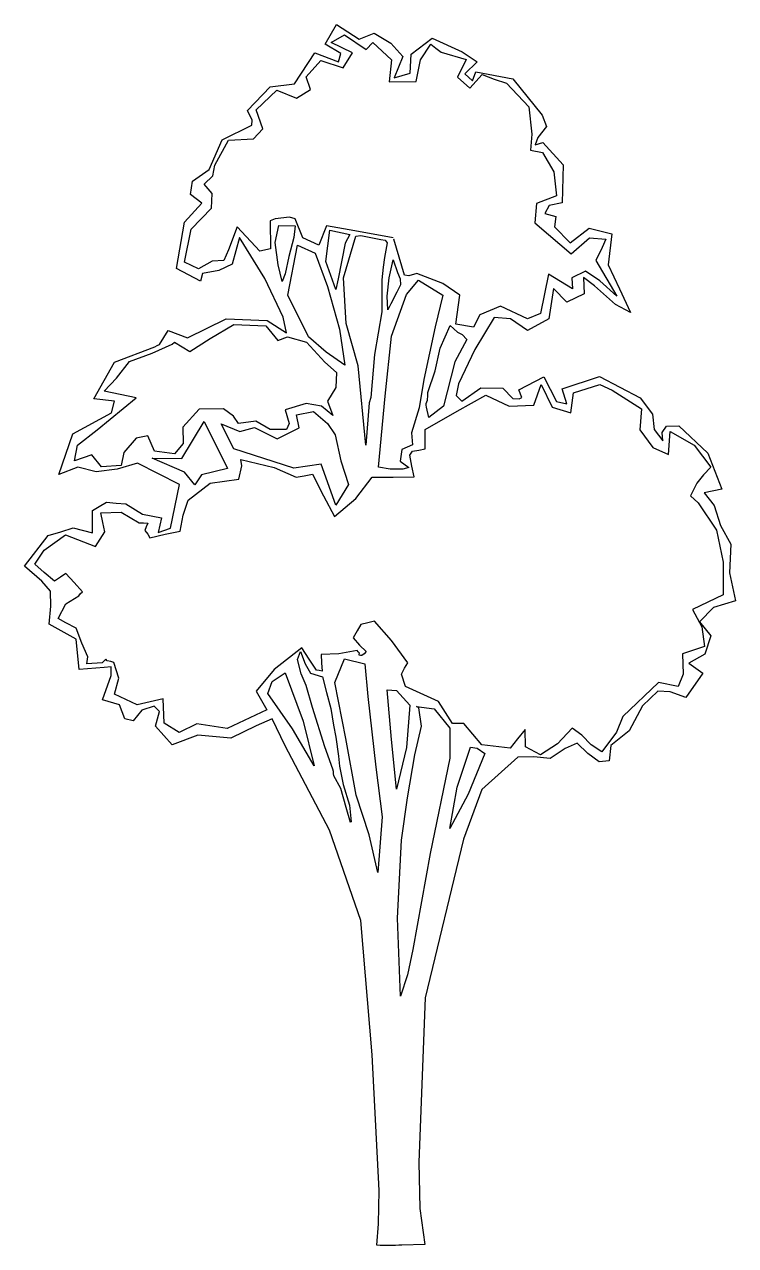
# Model space of a CAD drawing. Extents: x 8057 to 12865, y -19886 to -11620.
import ezdxf

# ---------------------------------------------------------------- set-up
doc = ezdxf.new("R2010")
doc.units = 0
doc.layers.get('0').update_dxf_attribs({"linetype": 'CONTINUOUS'})

msp = doc.modelspace()

# ---------------------------------------------------------------- linework, layer by layer
at = {"color": 0}
for points in [[(10439.4, -19882.4), (10451.7, -19737.4), (10454.8, -19512.1), (10408.5, -18595.4), (10331.4, -17685), (10118.4, -17073.9), (9819, -16502.9), (9732.6, -16320.8), (9624.6, -16367.1), (9451.8, -16450.5), (9229.5, -16431.9), (9056.7, -16496.8), (8942.5, -16370.2), (8970.3, -16271.5), (8933.3, -16234.4), (8849.9, -16262.2), (8791.3, -16333.2), (8735.7, -16320.8), (8698.7, -16225.2), (8584.5, -16191.2), (8643.1, -16027.6), (8643.1, -15969), (8596.9, -15972.1), (8427.1, -15987.5), (8405.5, -15780.7), (8223.4, -15678.9), (8235.8, -15558.5), (8232.7, -15456.7), (8174, -15388.8), (8056.8, -15286.9), (8217.2, -15080.1), (8303.7, -15055.4), (8387, -15027.7), (8516.6, -15061.6), (8516.6, -14910.4), (8562.9, -14882.6), (8612.3, -14854.8), (8677.1, -14861), (8741.9, -14864.1), (8856.1, -14935.1), (8982.6, -14959.8), (8961, -15058.5), (9044.4, -15030.8), (9106.1, -14734.5), (8822.2, -14589.4), (8683.3, -14629.5), (8541.3, -14648.1), (8417.8, -14617.2), (8288.2, -14666.6), (8383.9, -14391.9), (8646.2, -14249.9), (8664.8, -14169.7), (8525.9, -14154.2), (8664.8, -13907.3), (8939.4, -13802.4), (8954.9, -13793.1), (8970.3, -13787), (9028.9, -13691.3), (9158.6, -13740.7), (9420.9, -13614.1), (9698.7, -13623.4), (9828.3, -13706.7), (9806.7, -13601.8), (9683.2, -13339.5), (9510.4, -13061.7), (9461, -13243.8), (9371.5, -13287), (9260.4, -13305.5), (9248.1, -13358), (9084.5, -13271.6), (9140, -12959.8), (9257.3, -12830.2), (9180.2, -12771.6), (9192.5, -12682.1), (9306.7, -12601.8), (9393.1, -12401.2), (9593.7, -12302.5), (9596.8, -12268.5), (9566, -12203.7), (9717.2, -12043.2), (9883.8, -12021.6), (10019.6, -11811.7), (10180.1, -11873.5), (10195.6, -11817.9), (10090.6, -11753.1), (10167.8, -11620.4), (10319, -11719.1), (10420.9, -11679), (10535.1, -11746.9), (10615.3, -11836.4), (10556.7, -11981.5), (10664.7, -11950.6), (10670.9, -11821), (10812.8, -11713), (11016.5, -11805.6), (11118.4, -11873.5), (11035, -11953.7), (11087.5, -12003.1), (11109.1, -11941.4), (11359.1, -11987.7), (11556.6, -12234.6), (11587.5, -12311.7), (11528.8, -12385.8), (11510.3, -12435.2), (11562.8, -12419.7), (11698.6, -12571), (11692.4, -12827.1), (11606, -12845.6), (11575.1, -12901.2), (11649.2, -12919.7), (11640, -12990.7), (11748, -13098.7), (11874.5, -13000), (12028.8, -13037), (12004.1, -13246.9), (12081.3, -13410.4), (12155.4, -13570.9), (12053.5, -13515.4), (11911.5, -13388.8), (11837.5, -13333.3), (11840.6, -13444.4), (11723.3, -13499.9), (11633.8, -13407.4), (11602.9, -13614.1), (11457.9, -13691.3), (11343.7, -13614.1), (11232.6, -13604.9), (11102.9, -13820.9), (10991.8, -14052.4), (10976.4, -14132.6), (11013.4, -14169.7), (11143.1, -14080.2), (11291.2, -14083.3), (11359.1, -14151.2), (11402.3, -14154.2), (11420.8, -14145), (11399.2, -14092.5), (11569, -14006.1), (11655.4, -14172.8), (11723.3, -14188.2), (11692.4, -14086.3), (11945.5, -14003), (12220.2, -14148.1), (12303.5, -14259.2), (12315.9, -14361), (12374.5, -14438.2), (12368.3, -14382.6), (12399.2, -14339.4), (12482.5, -14336.3), (12677, -14521.5), (12772.6, -14765.3), (12652.3, -14790), (12720.2, -14876.4), (12763.4, -15012.2), (12834.4, -15138.8), (12825.1, -15333.2), (12865.2, -15521.5), (12717.1, -15567.8), (12621.4, -15663.4), (12698.6, -15759.1), (12658.4, -15882.6), (12550.4, -15944.3), (12643, -16012.2), (12528.8, -16175.8), (12423.9, -16138.7), (12340.5, -16132.6), (12235.6, -16231.3), (12146.1, -16401.1), (12022.7, -16499.8), (12010.3, -16604.8), (11942.4, -16610.9), (11865.3, -16555.4), (11794.3, -16484.4), (11714, -16521.4), (11612.2, -16589.3), (11501.1, -16577), (11393, -16580.1), (11149.2, -16799.2), (11025.8, -17135.6), (10766.5, -18209.7), (10723.3, -19320.7), (10729.5, -19635.5), (10763.4, -19879.3), (10609.1, -19882.4), (10587.5, -19882.4), (10565.9, -19885.5), (10544.3, -19885.5), (10522.7, -19885.5), (10504.2, -19885.5), (10482.6, -19885.5), (10461, -19885.5), (10439.4, -19882.4)], [(10550.5, -13064.8), (10291.2, -13018.5), (10099.9, -12984.5), (10047.4, -13114.2), (9939.4, -13064.8), (9886.9, -12935.2), (9849.9, -12925.9), (9751.1, -12935.2), (9717.2, -12950.6), (9720.3, -13138.8), (9649.3, -13154.3), (9495, -12990.7), (9436.3, -13145), (9405.5, -13219.1), (9325.2, -13222.2), (9232.6, -13274.6), (9140, -13228.4), (9183.3, -13006.1), (9322.1, -12864.2), (9325.2, -12765.4), (9272.8, -12700.6), (9331.4, -12645), (9343.7, -12574.1), (9436.3, -12404.3), (9606.1, -12395), (9667.8, -12327.1), (9624.6, -12197.5), (9763.5, -12064.8), (9896.2, -12120.4), (9991.9, -12061.7), (9961, -11975.3), (10059.8, -11864.2), (10211, -11913.6), (10275.8, -11811.7), (10130.7, -11743.8), (10220.3, -11691.4), (10368.4, -11790.1), (10411.6, -11743.8), (10538.1, -11861.1), (10522.7, -12009.3), (10704.8, -12006.2), (10735.7, -11861.1), (10803.6, -11753.1), (10837.5, -11780.9), (10874.5, -11808.6), (11044.3, -11858), (10985.7, -11978.4), (11069, -12052.5), (11152.3, -11959.9), (11232.6, -11990.7), (11315.9, -12018.5), (11467.1, -12179), (11488.7, -12364.2), (11479.5, -12472.2), (11559.7, -12487.6), (11636.9, -12617.3), (11655.4, -12780.8), (11519.6, -12833.3), (11507.2, -12962.9), (11599.8, -13043.2), (11754.1, -13172.8), (11877.6, -13064.8), (11988.7, -13074), (11964, -13129.6), (11920.8, -13219.1), (12062.8, -13459.8), (11948.6, -13354.9), (11849.8, -13290.1), (11757.2, -13336.4), (11763.4, -13410.4), (11599.8, -13311.7), (11547.4, -13577.1), (11457.9, -13614.1), (11275.8, -13527.7), (11136.9, -13586.4), (11093.7, -13669.7), (10973.3, -13648.1), (11001.1, -13453.7), (10886.9, -13373.4), (10711, -13305.5), (10655.4, -13320.9), (10627.6, -13317.9), (10553.6, -13074)], [(9800.5, -13361.1), (9772.7, -13246.9), (9751.1, -13095.6), (9775.8, -12981.4), (9886.9, -12984.5), (9877.7, -13061.7), (9843.7, -13191.3), (9819, -13308.6), (9800.5, -13361.1)], [(10257.3, -13043.2), (10226.4, -13101.8), (10177, -13342.5), (10161.6, -13413.5), (10093.7, -13225.3), (10121.5, -13012.3), (10257.3, -13043.2)], [(10365.3, -14469), (10312.8, -13932), (10232.6, -13645), (10214.1, -13336.4), (10297.4, -13052.4), (10331.4, -13049.3), (10467.2, -13077.1), (10494.9, -13080.2), (10510.4, -13098.7), (10491.8, -13197.5), (10482.6, -13262.3), (10473.3, -13348.7), (10473.3, -13564.8), (10423.9, -13854.9), (10399.3, -14145), (10386.9, -14182), (10365.3, -14469)], [(10223.3, -13925.9), (10096.8, -13839.4), (9976.4, -13734.5), (9837.6, -13453.7), (9902.4, -13114.2), (10022.7, -13169.7), (10106.1, -13395), (10186.3, -13682), (10223.3, -13925.9)], [(10513.5, -13552.4), (10510.4, -13459.8), (10522.7, -13336.4), (10550.5, -13212.9), (10578.3, -13299.3), (10596.8, -13342.5), (10599.9, -13382.7), (10575.2, -13432), (10535.1, -13512.3), (10513.5, -13552.4)], [(10575.2, -14629.5), (10528.9, -14629.5), (10451.7, -14617.2), (10494.9, -14135.7), (10538.1, -13731.4), (10640, -13447.5), (10720.2, -13351.8), (10886.9, -13453.7), (10834.4, -13666.6), (10757.3, -14024.6), (10726.4, -14216), (10673.9, -14385.7), (10680.1, -14466), (10609.1, -14496.8), (10596.8, -14577.1), (10655.4, -14620.3), (10615.3, -14629.5), (10596.8, -14629.5), (10575.2, -14629.5)], [(8578.3, -14614.1), (8513.5, -14533.9), (8396.2, -14574), (8414.8, -14469), (8547.5, -14364.1), (8812.9, -14148.1), (8596.9, -14101.8), (8680.2, -14015.4), (8766.6, -13901.2), (8920.9, -13845.6), (9056.7, -13783.9), (9072.1, -13771.5), (9174, -13833.3), (9312.9, -13746.9), (9473.4, -13651.2), (9689.4, -13660.4), (9769.7, -13759.2), (9834.5, -13734.5), (9964.1, -13771.5), (10087.5, -13907.3), (10167.8, -13975.2), (10161.6, -14077.1), (10106.1, -14169.7), (10143.1, -14268.4), (10065.9, -14203.6), (9961, -14185.1), (9819, -14228.3), (9846.8, -14320.9), (9828.3, -14361), (9717.2, -14361), (9621.5, -14305.5), (9504.2, -14320.9), (9470.3, -14271.5), (9402.4, -14222.1), (9238.8, -14225.2), (9127.7, -14345.6), (9130.8, -14456.7), (9072.1, -14527.7), (8936.3, -14509.2), (8890.1, -14404.2), (8812.9, -14419.7), (8729.6, -14518.4), (8711, -14604.8), (8578.3, -14614.1)], [(10791.2, -14280.8), (10775.8, -14209.8), (10772.7, -14197.5), (10772.7, -14185.1), (10782, -14163.5), (10785, -14132.6), (10785, -14111), (10834.4, -13966), (10868.4, -13811.7), (10936.3, -13657.3), (10985.7, -13703.6), (11016.5, -13719.1), (11047.4, -13753), (10967.1, -13904.3), (10890, -14203.6), (10791.2, -14280.8)], [(11547.4, -16564.6), (11445.5, -16509.1), (11442.4, -16391.8), (11390, -16456.6), (11340.6, -16518.4), (11149.2, -16496.8), (11028.9, -16351.7), (10988.7, -16351.7), (10951.7, -16351.7), (10856, -16203.6), (10707.9, -16135.7), (10633.8, -16101.7), (10606, -16018.4), (10627.6, -15978.3), (10649.2, -15941.2), (10538.1, -15790), (10423.9, -15660.4), (10377.7, -15669.6), (10331.4, -15682), (10306.7, -15725.2), (10278.9, -15771.5), (10322.1, -15820.8), (10368.4, -15864.1), (10353, -15879.5), (10337.5, -15891.8), (10328.3, -15891.8), (10319, -15888.7), (10319, -15882.6), (10322.1, -15876.4), (10312.8, -15867.1), (10306.7, -15857.9), (10183.2, -15879.5), (10062.9, -15885.7), (10065.9, -15941.2), (10069, -15996.8), (10050.5, -15993.7), (10032, -15990.6), (9982.6, -15916.5), (9933.2, -15839.4), (9745, -15987.5), (9624.6, -16132.6), (9695.6, -16259.1), (9427.1, -16385.6), (9223.4, -16354.8), (9103, -16413.4), (9001.2, -16348.6), (8995, -16185), (8819.1, -16225.2), (8664.8, -16154.2), (8695.6, -16046.1), (8661.7, -15938.1), (8640.1, -15932), (8615.4, -15928.9), (8606.1, -15916.5), (8581.4, -15941.2), (8479.6, -15947.4), (8485.7, -15901.1), (8445.6, -15808.5), (8405.5, -15706.7), (8337.6, -15669.6), (8285.1, -15641.8), (8337.6, -15543.1), (8424, -15487.5), (8436.4, -15472.1), (8448.7, -15459.8), (8393.2, -15398), (8337.6, -15336.3), (8300.6, -15361), (8260.4, -15388.8), (8189.5, -15330.1), (8127.7, -15274.6), (8189.5, -15178.9), (8334.5, -15074), (8538.2, -15154.2), (8599.9, -15055.4), (8587.6, -14990.6), (8572.2, -14925.8), (8711, -14922.7), (8831.4, -14993.7), (8862.3, -14993.7), (8890.1, -14996.8), (8880.8, -15021.5), (8871.5, -15046.2), (8890.1, -15070.9), (8905.5, -15095.6), (9007.3, -15070.9), (9109.2, -15049.3), (9130.8, -14941.3), (9164.7, -14839.4), (9312.9, -14725.2), (9507.3, -14697.4), (9525.8, -14607.9), (9519.7, -14564.7), (9745, -14620.3), (9893.1, -14685.1), (9948.7, -14675.8), (10004.2, -14663.5), (10078.3, -14811.6), (10152.4, -14950.5), (10297.4, -14830.1), (10408.5, -14685.1), (10550.5, -14685.1), (10692.5, -14682), (10677, -14611), (10661.6, -14536.9), (10670.9, -14521.5), (10680.1, -14509.2), (10723.3, -14503), (10766.5, -14493.7), (10766.5, -14361), (10982.6, -14237.6), (11177, -14129.6), (11334.4, -14203.6), (11501.1, -14197.5), (11550.5, -14058.6), (11624.5, -14209.8), (11751.1, -14249.9), (11769.6, -14114.1), (11948.6, -14058.6), (12031.9, -14095.6), (12229.4, -14222.1), (12217.1, -14364.1), (12306.6, -14484.5), (12411.5, -14530.8), (12423.9, -14376.5), (12584.4, -14469), (12698.6, -14617.2), (12649.2, -14669.7), (12602.9, -14725.2), (12559.7, -14811.6), (12612.1, -14857.9), (12735.6, -15043.1), (12781.9, -15259.1), (12781.9, -15481.4), (12575.1, -15580.1), (12636.8, -15697.4), (12655.3, -15830.1), (12507.2, -15879.5), (12510.3, -16018.4), (12476.3, -16101.7), (12343.6, -16073.9), (12102.9, -16305.4), (12059.7, -16410.3), (11960.9, -16543), (11889.9, -16496.8), (11825.1, -16431.9), (11760.3, -16382.6), (11661.6, -16490.6), (11547.4, -16564.6)], [(10161.6, -14873.4), (10062.9, -14595.6), (9877.7, -14623.4), (9473.4, -14493.7), (9386.9, -14324), (9513.5, -14376.5), (9612.2, -14348.7), (9766.6, -14425.8), (9914.7, -14351.8), (9896.2, -14262.3), (10010.4, -14240.7), (10106.1, -14320.9), (10158.5, -14398.1), (10195.6, -14574), (10248, -14734.5), (10161.6, -14873.4)], [(9430.2, -14626.4), (9254.2, -14669.7), (9207.9, -14737.6), (9140, -14651.1), (8920.9, -14555.5), (9121.5, -14558.5), (9272.8, -14308.6), (9430.2, -14626.4)], [(10260.4, -17021.4), (10232.6, -16919.6), (10195.6, -16793), (10149.3, -16706.6), (10146.2, -16691.2), (10146.2, -16675.8), (10143.1, -16660.3), (10087.5, -16509.1), (10004.2, -16243.7), (9961, -16095.5), (9927.1, -16015.3), (9902.4, -15919.6), (9924, -15864.1), (9954.8, -15947.4), (9991.9, -16012.2), (10072.1, -16036.9), (10099.9, -16141.8), (10127.7, -16249.8), (10146.2, -16364), (10161.6, -16444.3), (10180.1, -16573.9), (10186.3, -16641.8), (10211, -16765.3), (10254.2, -16904.1), (10266.5, -17018.3), (10263.5, -17018.3), (10260.4, -17021.4), (10260.4, -17021.4)], [(10445.6, -17360.9), (10386.9, -17104.8), (10300.5, -16836.2), (10229.5, -16453.5), (10155.4, -16073.9), (10220.3, -15913.4), (10359.1, -15947.4), (10377.7, -16169.6), (10433.2, -16648), (10476.4, -16984.4), (10445.6, -17360.9)], [(10016.6, -16638.7), (9868.4, -16388.7), (9701.8, -16148), (9732.6, -16067.8), (9819, -16009.1), (9942.5, -16336.3), (10016.6, -16638.7)], [(10572.1, -16796.1), (10538.1, -16459.7), (10510.4, -16123.3), (10572.1, -16129.5), (10661.6, -16228.2), (10640, -16515.3), (10572.1, -16796.1)], [(10599.9, -18197.3), (10578.3, -17669.5), (10606, -17141.8), (10646.2, -16854.8), (10695.5, -16564.6), (10741.8, -16370.2), (10723.3, -16246.8), (10707.9, -16237.5), (10828.3, -16252.9), (10933.2, -16382.6), (10933.2, -16586.3), (10800.5, -17231.3), (10683.2, -17882.5), (10646.2, -18052.2), (10599.9, -18197.3)], [(10933.2, -17061.5), (10982.6, -16783.8), (11072.1, -16512.2), (11118.4, -16518.4), (11170.8, -16555.4), (11056.6, -16830.1), (10933.2, -17061.5)]]:
    msp.add_lwpolyline(points, dxfattribs=at)

doc.saveas('drawing.dxf')
